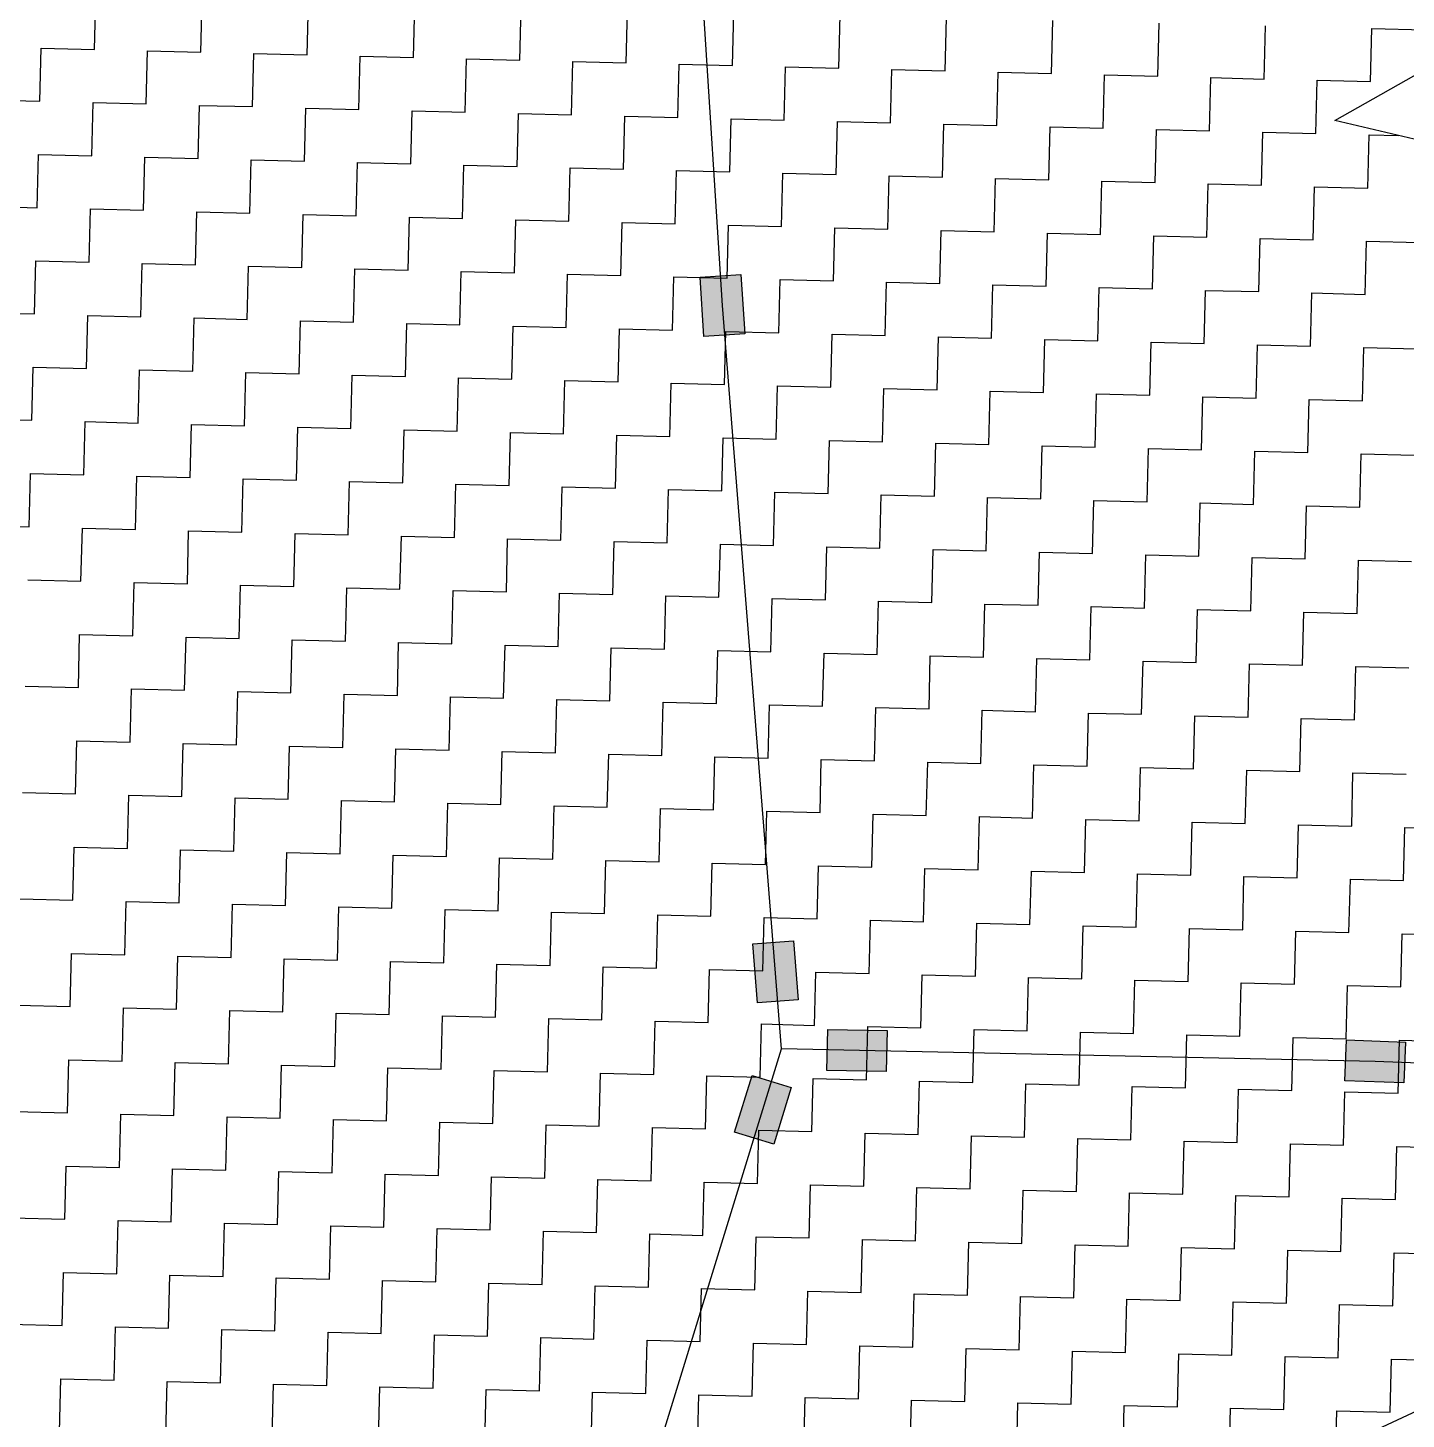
# Model space of a CAD drawing. Header units: metres. Extents: x 281733 to 284660, y 2048347 to 2052315.
# Drawn here: x 282532.7 to 282798, y 2049925.5 to 2050193.2 of the extents above; entities that cross this region are included whole.
import ezdxf

# ---------------------------------------------------------------- set-up
doc = ezdxf.new("R2010")
doc.units = ezdxf.units.M
doc.header["$MEASUREMENT"] = 0
doc.layers.add('POLY_HATCH', color=12, linetype='Continuous')
doc.layers.add('POLY_PARCEL', color=6, linetype='Continuous')

msp = doc.modelspace()

# ---------------------------------------------------------------- hatches: boundary and pattern name
for points in [[(282669.97, 2050145.71), (282662.1, 2050145.21), (282662.83, 2050133.83), (282670.69, 2050134.33)], [(282680.1, 2050017.52), (282672.24, 2050016.9), (282673.14, 2050005.54), (282681, 2050006.16)], [(282697.91, 2049992.34), (282698.08, 2050000.22), (282686.68, 2050000.46), (282686.52, 2049992.58)], [(282797.56, 2049990.15), (282797.87, 2049998.03), (282786.48, 2049998.47), (282786.17, 2049990.59)], [(282668.74, 2049980.71), (282676.28, 2049978.39), (282679.64, 2049989.28), (282672.1, 2049991.6)]]:
    msp.add_hatch(color=256).paths.add_polyline_path(points)

# ---------------------------------------------------------------- linework, layer by layer
for points in [[(282662.83, 2050133.83), (282662.1, 2050145.21), (282669.97, 2050145.71), (282670.69, 2050134.33)], [(282673.14, 2050005.54), (282672.24, 2050016.9), (282680.1, 2050017.52), (282681, 2050006.16)], [(282686.68, 2050000.46), (282698.08, 2050000.22), (282697.91, 2049992.34), (282686.52, 2049992.58)], [(282786.48, 2049998.47), (282797.87, 2049998.03), (282797.56, 2049990.15), (282786.17, 2049990.59)], [(282679.64, 2049989.28), (282676.28, 2049978.39), (282668.74, 2049980.71), (282672.1, 2049991.6)]]:
    msp.add_lwpolyline(points, close=True)
at = {"layer": 'POLY_HATCH', "linetype": 'Continuous'}
for p, q in [((282545.54, 2050189.03), (282545.8, 2050199.26)), ((282566.01, 2050188.52), (282566.26, 2050198.75)), ((282586.47, 2050188), (282586.73, 2050198.23)), ((282606.93, 2050187.48), (282607.19, 2050197.71)), ((282627.4, 2050186.97), (282627.66, 2050197.2)), ((282647.86, 2050186.45), (282648.12, 2050196.68)), ((282668.33, 2050185.93), (282668.58, 2050196.17)), ((282688.79, 2050185.42), (282689.05, 2050195.65)), ((282709.25, 2050184.9), (282709.51, 2050195.13)), ((282729.72, 2050184.39), (282729.98, 2050194.62)), ((282750.18, 2050183.87), (282750.44, 2050194.1)), ((282770.64, 2050183.35), (282770.9, 2050193.59)), ((282791.11, 2050182.84), (282791.37, 2050193.07)), ((282791.37, 2050193.07), (282801.6, 2050192.81)), ((282535.05, 2050179.06), (282535.31, 2050189.29)), ((282535.31, 2050189.29), (282545.54, 2050189.03)), ((282555.52, 2050178.54), (282555.77, 2050188.77)), ((282555.77, 2050188.77), (282566.01, 2050188.52)), ((282575.98, 2050178.03), (282576.24, 2050188.26)), ((282576.24, 2050188.26), (282586.47, 2050188)), ((282596.44, 2050177.51), (282596.7, 2050187.74)), ((282596.7, 2050187.74), (282606.93, 2050187.48)), ((282616.91, 2050176.99), (282617.17, 2050187.22)), ((282617.17, 2050187.22), (282627.4, 2050186.97)), ((282637.37, 2050176.48), (282637.63, 2050186.71)), ((282637.63, 2050186.71), (282647.86, 2050186.45)), ((282657.84, 2050175.96), (282658.09, 2050186.19)), ((282658.09, 2050186.19), (282668.33, 2050185.93)), ((282678.3, 2050175.44), (282678.56, 2050185.68)), ((282678.56, 2050185.68), (282688.79, 2050185.42)), ((282698.76, 2050174.93), (282699.02, 2050185.16)), ((282699.02, 2050185.16), (282709.25, 2050184.9)), ((282719.23, 2050174.41), (282719.49, 2050184.64)), ((282719.49, 2050184.64), (282729.72, 2050184.39)), ((282739.69, 2050173.9), (282739.95, 2050184.13)), ((282739.95, 2050184.13), (282750.18, 2050183.87)), ((282760.15, 2050173.38), (282760.41, 2050183.61)), ((282760.41, 2050183.61), (282770.64, 2050183.35)), ((282780.62, 2050172.86), (282780.88, 2050183.1)), ((282780.88, 2050183.1), (282791.11, 2050182.84)), ((282524.82, 2050179.32), (282535.05, 2050179.06)), ((282545.03, 2050168.57), (282545.28, 2050178.8)), ((282545.28, 2050178.8), (282555.52, 2050178.54)), ((282565.49, 2050168.05), (282565.75, 2050178.28)), ((282565.75, 2050178.28), (282575.98, 2050178.03)), ((282585.95, 2050167.54), (282586.21, 2050177.77)), ((282586.21, 2050177.77), (282596.44, 2050177.51)), ((282606.42, 2050167.02), (282606.68, 2050177.25)), ((282606.68, 2050177.25), (282616.91, 2050176.99)), ((282626.88, 2050166.5), (282627.14, 2050176.73)), ((282627.14, 2050176.73), (282637.37, 2050176.48)), ((282647.35, 2050165.99), (282647.6, 2050176.22)), ((282647.6, 2050176.22), (282657.84, 2050175.96)), ((282667.81, 2050165.47), (282668.07, 2050175.7)), ((282668.07, 2050175.7), (282678.3, 2050175.44)), ((282688.27, 2050164.95), (282688.53, 2050175.19)), ((282688.53, 2050175.19), (282698.76, 2050174.93)), ((282708.74, 2050164.44), (282709, 2050174.67)), ((282709, 2050174.67), (282719.23, 2050174.41)), ((282729.2, 2050163.92), (282729.46, 2050174.15)), ((282729.46, 2050174.15), (282739.69, 2050173.9)), ((282749.66, 2050163.41), (282749.92, 2050173.64)), ((282749.92, 2050173.64), (282760.15, 2050173.38)), ((282770.13, 2050162.89), (282770.39, 2050173.12)), ((282770.39, 2050173.12), (282780.62, 2050172.86)), ((282790.59, 2050162.37), (282790.85, 2050172.61)), ((282790.85, 2050172.61), (282796.59, 2050172.46)), ((282534.54, 2050158.59), (282534.79, 2050168.83)), ((282534.79, 2050168.83), (282545.03, 2050168.57)), ((282555, 2050158.08), (282555.26, 2050168.31)), ((282555.26, 2050168.31), (282565.49, 2050168.05)), ((282575.46, 2050157.56), (282575.72, 2050167.79)), ((282575.72, 2050167.79), (282585.95, 2050167.54)), ((282595.93, 2050157.05), (282596.19, 2050167.28)), ((282596.19, 2050167.28), (282606.42, 2050167.02)), ((282616.39, 2050156.53), (282616.65, 2050166.76)), ((282616.65, 2050166.76), (282626.88, 2050166.5)), ((282636.86, 2050156.01), (282637.11, 2050166.24)), ((282637.11, 2050166.24), (282647.35, 2050165.99)), ((282657.32, 2050155.5), (282657.58, 2050165.73)), ((282657.58, 2050165.73), (282667.81, 2050165.47)), ((282677.78, 2050154.98), (282678.04, 2050165.21)), ((282678.04, 2050165.21), (282688.27, 2050164.95)), ((282698.25, 2050154.46), (282698.51, 2050164.7)), ((282698.51, 2050164.7), (282708.74, 2050164.44)), ((282718.71, 2050153.95), (282718.97, 2050164.18)), ((282718.97, 2050164.18), (282729.2, 2050163.92)), ((282739.17, 2050153.43), (282739.43, 2050163.66)), ((282739.43, 2050163.66), (282749.66, 2050163.41)), ((282759.64, 2050152.92), (282759.9, 2050163.15)), ((282759.9, 2050163.15), (282770.13, 2050162.89)), ((282780.1, 2050152.4), (282780.36, 2050162.63)), ((282780.36, 2050162.63), (282790.59, 2050162.37)), ((282524.3, 2050158.85), (282534.54, 2050158.59)), ((282544.51, 2050148.1), (282544.77, 2050158.34)), ((282544.77, 2050158.34), (282555, 2050158.08)), ((282564.97, 2050147.59), (282565.23, 2050157.82)), ((282565.23, 2050157.82), (282575.46, 2050157.56)), ((282585.44, 2050147.07), (282585.7, 2050157.3)), ((282585.7, 2050157.3), (282595.93, 2050157.05)), ((282605.9, 2050146.56), (282606.16, 2050156.79)), ((282606.16, 2050156.79), (282616.39, 2050156.53)), ((282626.37, 2050146.04), (282626.62, 2050156.27)), ((282626.62, 2050156.27), (282636.86, 2050156.01)), ((282646.83, 2050145.52), (282647.09, 2050155.75)), ((282647.09, 2050155.75), (282657.32, 2050155.5)), ((282667.29, 2050145.01), (282667.55, 2050155.24)), ((282667.55, 2050155.24), (282677.78, 2050154.98)), ((282687.76, 2050144.49), (282688.02, 2050154.72)), ((282688.02, 2050154.72), (282698.25, 2050154.46)), ((282708.22, 2050143.97), (282708.48, 2050154.21)), ((282708.48, 2050154.21), (282718.71, 2050153.95)), ((282728.68, 2050143.46), (282728.94, 2050153.69)), ((282728.94, 2050153.69), (282739.17, 2050153.43)), ((282749.15, 2050142.94), (282749.41, 2050153.17)), ((282749.41, 2050153.17), (282759.64, 2050152.92)), ((282769.61, 2050142.43), (282769.87, 2050152.66)), ((282769.87, 2050152.66), (282780.1, 2050152.4)), ((282790.08, 2050141.91), (282790.33, 2050152.14)), ((282790.33, 2050152.14), (282800.57, 2050151.88)), ((282534.02, 2050138.13), (282534.28, 2050148.36)), ((282534.28, 2050148.36), (282544.51, 2050148.1)), ((282554.48, 2050137.61), (282554.74, 2050147.85)), ((282554.74, 2050147.85), (282564.97, 2050147.59)), ((282574.95, 2050137.1), (282575.21, 2050147.33)), ((282575.21, 2050147.33), (282585.44, 2050147.07)), ((282595.41, 2050136.58), (282595.67, 2050146.81)), ((282595.67, 2050146.81), (282605.9, 2050146.56)), ((282615.88, 2050136.07), (282616.13, 2050146.3)), ((282616.13, 2050146.3), (282626.37, 2050146.04)), ((282636.34, 2050135.55), (282636.6, 2050145.78)), ((282636.6, 2050145.78), (282646.83, 2050145.52)), ((282656.8, 2050135.03), (282657.06, 2050145.26)), ((282657.06, 2050145.26), (282667.29, 2050145.01)), ((282677.27, 2050134.52), (282677.53, 2050144.75)), ((282677.53, 2050144.75), (282687.76, 2050144.49)), ((282697.73, 2050134), (282697.99, 2050144.23)), ((282697.99, 2050144.23), (282708.22, 2050143.97)), ((282718.19, 2050133.48), (282718.45, 2050143.72)), ((282718.45, 2050143.72), (282728.68, 2050143.46)), ((282738.66, 2050132.97), (282738.92, 2050143.2)), ((282738.92, 2050143.2), (282749.15, 2050142.94)), ((282759.12, 2050132.45), (282759.38, 2050142.68)), ((282759.38, 2050142.68), (282769.61, 2050142.43)), ((282779.59, 2050131.94), (282779.84, 2050142.17)), ((282779.84, 2050142.17), (282790.08, 2050141.91)), ((282523.79, 2050138.39), (282534.02, 2050138.13)), ((282543.99, 2050127.64), (282544.25, 2050137.87)), ((282544.25, 2050137.87), (282554.48, 2050137.61)), ((282564.46, 2050127.12), (282564.72, 2050137.36)), ((282564.72, 2050137.36), (282574.95, 2050137.1)), ((282584.92, 2050126.61), (282585.18, 2050136.84)), ((282585.18, 2050136.84), (282595.41, 2050136.58)), ((282605.39, 2050126.09), (282605.64, 2050136.32)), ((282605.64, 2050136.32), (282615.88, 2050136.07)), ((282625.85, 2050125.58), (282626.11, 2050135.81)), ((282626.11, 2050135.81), (282636.34, 2050135.55)), ((282646.31, 2050125.06), (282646.57, 2050135.29)), ((282646.57, 2050135.29), (282656.8, 2050135.03)), ((282666.78, 2050124.54), (282667.03, 2050134.77)), ((282667.03, 2050134.77), (282677.27, 2050134.52)), ((282687.24, 2050124.03), (282687.5, 2050134.26)), ((282687.5, 2050134.26), (282697.73, 2050134)), ((282707.7, 2050123.51), (282707.96, 2050133.74)), ((282707.96, 2050133.74), (282718.19, 2050133.48)), ((282728.17, 2050122.99), (282728.43, 2050133.23)), ((282728.43, 2050133.23), (282738.66, 2050132.97)), ((282748.63, 2050122.48), (282748.89, 2050132.71)), ((282748.89, 2050132.71), (282759.12, 2050132.45)), ((282769.1, 2050121.96), (282769.35, 2050132.19)), ((282769.35, 2050132.19), (282779.59, 2050131.94)), ((282789.56, 2050121.45), (282789.82, 2050131.68)), ((282789.82, 2050131.68), (282800.05, 2050131.42)), ((282533.5, 2050117.67), (282533.76, 2050127.9)), ((282533.76, 2050127.9), (282543.99, 2050127.64)), ((282553.97, 2050117.15), (282554.23, 2050127.38)), ((282554.23, 2050127.38), (282564.46, 2050127.12)), ((282574.43, 2050116.63), (282574.69, 2050126.87)), ((282574.69, 2050126.87), (282584.92, 2050126.61)), ((282594.9, 2050116.12), (282595.15, 2050126.35)), ((282595.15, 2050126.35), (282605.39, 2050126.09)), ((282615.36, 2050115.6), (282615.62, 2050125.83)), ((282615.62, 2050125.83), (282625.85, 2050125.58)), ((282635.82, 2050115.09), (282636.08, 2050125.32)), ((282636.08, 2050125.32), (282646.31, 2050125.06)), ((282656.29, 2050114.57), (282656.54, 2050124.8)), ((282656.54, 2050124.8), (282666.78, 2050124.54)), ((282676.75, 2050114.05), (282677.01, 2050124.28)), ((282677.01, 2050124.28), (282687.24, 2050124.03)), ((282697.21, 2050113.54), (282697.47, 2050123.77)), ((282697.47, 2050123.77), (282707.7, 2050123.51)), ((282717.68, 2050113.02), (282717.94, 2050123.25)), ((282717.94, 2050123.25), (282728.17, 2050122.99)), ((282738.14, 2050112.5), (282738.4, 2050122.74)), ((282738.4, 2050122.74), (282748.63, 2050122.48)), ((282758.61, 2050111.99), (282758.86, 2050122.22)), ((282758.86, 2050122.22), (282769.1, 2050121.96)), ((282779.07, 2050111.47), (282779.33, 2050121.7)), ((282779.33, 2050121.7), (282789.56, 2050121.45)), ((282523.27, 2050117.92), (282533.5, 2050117.67)), ((282543.48, 2050107.18), (282543.74, 2050117.41)), ((282543.74, 2050117.41), (282553.97, 2050117.15)), ((282563.94, 2050106.66), (282564.2, 2050116.89)), ((282564.2, 2050116.89), (282574.43, 2050116.63)), ((282584.41, 2050106.14), (282584.66, 2050116.38)), ((282584.66, 2050116.38), (282594.9, 2050116.12)), ((282604.87, 2050105.63), (282605.13, 2050115.86)), ((282605.13, 2050115.86), (282615.36, 2050115.6)), ((282625.33, 2050105.11), (282625.59, 2050115.34)), ((282625.59, 2050115.34), (282635.82, 2050115.09)), ((282645.8, 2050104.6), (282646.05, 2050114.83)), ((282646.05, 2050114.83), (282656.29, 2050114.57)), ((282666.26, 2050104.08), (282666.52, 2050114.31)), ((282666.52, 2050114.31), (282676.75, 2050114.05)), ((282686.72, 2050103.56), (282686.98, 2050113.79)), ((282686.98, 2050113.79), (282697.21, 2050113.54)), ((282707.19, 2050103.05), (282707.45, 2050113.28)), ((282707.45, 2050113.28), (282717.68, 2050113.02)), ((282727.65, 2050102.53), (282727.91, 2050112.76)), ((282727.91, 2050112.76), (282738.14, 2050112.5)), ((282748.12, 2050102.01), (282748.37, 2050112.25)), ((282748.37, 2050112.25), (282758.61, 2050111.99)), ((282768.58, 2050101.5), (282768.84, 2050111.73)), ((282768.84, 2050111.73), (282779.07, 2050111.47)), ((282789.04, 2050100.98), (282789.3, 2050111.21)), ((282789.3, 2050111.21), (282799.53, 2050110.96)), ((282532.99, 2050097.2), (282533.25, 2050107.43)), ((282533.25, 2050107.43), (282543.48, 2050107.18)), ((282553.45, 2050096.69), (282553.71, 2050106.92)), ((282553.71, 2050106.92), (282563.94, 2050106.66)), ((282573.92, 2050096.17), (282574.17, 2050106.4)), ((282574.17, 2050106.4), (282584.41, 2050106.14)), ((282594.38, 2050095.65), (282594.64, 2050105.89)), ((282594.64, 2050105.89), (282604.87, 2050105.63)), ((282614.84, 2050095.14), (282615.1, 2050105.37)), ((282615.1, 2050105.37), (282625.33, 2050105.11)), ((282635.31, 2050094.62), (282635.56, 2050104.85)), ((282635.56, 2050104.85), (282645.8, 2050104.6)), ((282655.77, 2050094.11), (282656.03, 2050104.34)), ((282656.03, 2050104.34), (282666.26, 2050104.08)), ((282676.23, 2050093.59), (282676.49, 2050103.82)), ((282676.49, 2050103.82), (282686.72, 2050103.56)), ((282696.7, 2050093.07), (282696.96, 2050103.3)), ((282696.96, 2050103.3), (282707.19, 2050103.05)), ((282717.16, 2050092.56), (282717.42, 2050102.79)), ((282717.42, 2050102.79), (282727.65, 2050102.53)), ((282737.63, 2050092.04), (282737.88, 2050102.27)), ((282737.88, 2050102.27), (282748.12, 2050102.01)), ((282758.09, 2050091.52), (282758.35, 2050101.76)), ((282758.35, 2050101.76), (282768.58, 2050101.5)), ((282778.55, 2050091.01), (282778.81, 2050101.24)), ((282778.81, 2050101.24), (282789.04, 2050100.98)), ((282522.76, 2050097.46), (282532.99, 2050097.2)), ((282542.96, 2050086.71), (282543.22, 2050096.94)), ((282543.22, 2050096.94), (282553.45, 2050096.69)), ((282563.43, 2050086.2), (282563.68, 2050096.43)), ((282563.68, 2050096.43), (282573.92, 2050096.17)), ((282583.89, 2050085.68), (282584.15, 2050095.91)), ((282584.15, 2050095.91), (282594.38, 2050095.65)), ((282604.35, 2050085.16), (282604.61, 2050095.4)), ((282604.61, 2050095.4), (282614.84, 2050095.14)), ((282624.82, 2050084.65), (282625.07, 2050094.88)), ((282625.07, 2050094.88), (282635.31, 2050094.62)), ((282645.28, 2050084.13), (282645.54, 2050094.36)), ((282645.54, 2050094.36), (282655.77, 2050094.11)), ((282665.74, 2050083.62), (282666, 2050093.85)), ((282666, 2050093.85), (282676.23, 2050093.59)), ((282686.21, 2050083.1), (282686.47, 2050093.33)), ((282686.47, 2050093.33), (282696.7, 2050093.07)), ((282706.67, 2050082.58), (282706.93, 2050092.81)), ((282706.93, 2050092.81), (282717.16, 2050092.56)), ((282727.14, 2050082.07), (282727.39, 2050092.3)), ((282727.39, 2050092.3), (282737.63, 2050092.04)), ((282747.6, 2050081.55), (282747.86, 2050091.78)), ((282747.86, 2050091.78), (282758.09, 2050091.52)), ((282768.06, 2050081.03), (282768.32, 2050091.27)), ((282768.32, 2050091.27), (282778.55, 2050091.01)), ((282788.53, 2050080.52), (282788.79, 2050090.75)), ((282788.79, 2050090.75), (282799.02, 2050090.49)), ((282532.73, 2050086.97), (282542.96, 2050086.71)), ((282552.94, 2050076.22), (282553.19, 2050086.45)), ((282553.19, 2050086.45), (282563.43, 2050086.2)), ((282573.4, 2050075.71), (282573.66, 2050085.94)), ((282573.66, 2050085.94), (282583.89, 2050085.68)), ((282593.86, 2050075.19), (282594.12, 2050085.42)), ((282594.12, 2050085.42), (282604.35, 2050085.16)), ((282614.33, 2050074.67), (282614.58, 2050084.91)), ((282614.58, 2050084.91), (282624.82, 2050084.65)), ((282634.79, 2050074.16), (282635.05, 2050084.39)), ((282635.05, 2050084.39), (282645.28, 2050084.13)), ((282655.25, 2050073.64), (282655.51, 2050083.87)), ((282655.51, 2050083.87), (282665.74, 2050083.62)), ((282675.72, 2050073.13), (282675.98, 2050083.36)), ((282675.98, 2050083.36), (282686.21, 2050083.1)), ((282696.18, 2050072.61), (282696.44, 2050082.84)), ((282696.44, 2050082.84), (282706.67, 2050082.58)), ((282716.65, 2050072.09), (282716.9, 2050082.32)), ((282716.9, 2050082.32), (282727.14, 2050082.07)), ((282737.11, 2050071.58), (282737.37, 2050081.81)), ((282737.37, 2050081.81), (282747.6, 2050081.55)), ((282757.57, 2050071.06), (282757.83, 2050081.29)), ((282757.83, 2050081.29), (282768.06, 2050081.03)), ((282778.04, 2050070.54), (282778.3, 2050080.78)), ((282778.3, 2050080.78), (282788.53, 2050080.52)), ((282542.45, 2050066.25), (282542.7, 2050076.48)), ((282542.7, 2050076.48), (282552.94, 2050076.22)), ((282562.91, 2050065.73), (282563.17, 2050075.96)), ((282563.17, 2050075.96), (282573.4, 2050075.71)), ((282583.37, 2050065.22), (282583.63, 2050075.45)), ((282583.63, 2050075.45), (282593.86, 2050075.19)), ((282603.84, 2050064.7), (282604.09, 2050074.93)), ((282604.09, 2050074.93), (282614.33, 2050074.67)), ((282624.3, 2050064.18), (282624.56, 2050074.42)), ((282624.56, 2050074.42), (282634.79, 2050074.16)), ((282644.76, 2050063.67), (282645.02, 2050073.9)), ((282645.02, 2050073.9), (282655.25, 2050073.64)), ((282665.23, 2050063.15), (282665.49, 2050073.38)), ((282665.49, 2050073.38), (282675.72, 2050073.13)), ((282685.69, 2050062.63), (282685.95, 2050072.87)), ((282685.95, 2050072.87), (282696.18, 2050072.61)), ((282706.16, 2050062.12), (282706.41, 2050072.35)), ((282706.41, 2050072.35), (282716.65, 2050072.09)), ((282726.62, 2050061.6), (282726.88, 2050071.83)), ((282726.88, 2050071.83), (282737.11, 2050071.58)), ((282747.08, 2050061.09), (282747.34, 2050071.32)), ((282747.34, 2050071.32), (282757.57, 2050071.06)), ((282767.55, 2050060.57), (282767.81, 2050070.8)), ((282767.81, 2050070.8), (282778.04, 2050070.54)), ((282788.01, 2050060.05), (282788.27, 2050070.29)), ((282788.27, 2050070.29), (282798.5, 2050070.03)), ((282532.21, 2050066.51), (282542.45, 2050066.25)), ((282552.42, 2050055.76), (282552.68, 2050065.99)), ((282552.68, 2050065.99), (282562.91, 2050065.73)), ((282572.88, 2050055.24), (282573.14, 2050065.47)), ((282573.14, 2050065.47), (282583.37, 2050065.22)), ((282593.35, 2050054.73), (282593.6, 2050064.96)), ((282593.6, 2050064.96), (282603.84, 2050064.7)), ((282613.81, 2050054.21), (282614.07, 2050064.44)), ((282614.07, 2050064.44), (282624.3, 2050064.18)), ((282634.27, 2050053.69), (282634.53, 2050063.93)), ((282634.53, 2050063.93), (282644.76, 2050063.67)), ((282654.74, 2050053.18), (282655, 2050063.41)), ((282655, 2050063.41), (282665.23, 2050063.15)), ((282675.2, 2050052.66), (282675.46, 2050062.89)), ((282675.46, 2050062.89), (282685.69, 2050062.63)), ((282695.67, 2050052.14), (282695.92, 2050062.38)), ((282695.92, 2050062.38), (282706.16, 2050062.12)), ((282716.13, 2050051.63), (282716.39, 2050061.86)), ((282716.39, 2050061.86), (282726.62, 2050061.6)), ((282736.59, 2050051.11), (282736.85, 2050061.34)), ((282736.85, 2050061.34), (282747.08, 2050061.09)), ((282757.06, 2050050.6), (282757.32, 2050060.83)), ((282757.32, 2050060.83), (282767.55, 2050060.57)), ((282777.52, 2050050.08), (282777.78, 2050060.31)), ((282777.78, 2050060.31), (282788.01, 2050060.05)), ((282541.93, 2050045.78), (282542.19, 2050056.02)), ((282542.19, 2050056.02), (282552.42, 2050055.76)), ((282562.39, 2050045.27), (282562.65, 2050055.5)), ((282562.65, 2050055.5), (282572.88, 2050055.24)), ((282582.86, 2050044.75), (282583.11, 2050054.98)), ((282583.11, 2050054.98), (282593.35, 2050054.73)), ((282603.32, 2050044.24), (282603.58, 2050054.47)), ((282603.58, 2050054.47), (282613.81, 2050054.21)), ((282623.78, 2050043.72), (282624.04, 2050053.95)), ((282624.04, 2050053.95), (282634.27, 2050053.69)), ((282644.25, 2050043.2), (282644.51, 2050053.44)), ((282644.51, 2050053.44), (282654.74, 2050053.18)), ((282664.71, 2050042.69), (282664.97, 2050052.92)), ((282664.97, 2050052.92), (282675.2, 2050052.66)), ((282685.18, 2050042.17), (282685.43, 2050052.4)), ((282685.43, 2050052.4), (282695.67, 2050052.14)), ((282705.64, 2050041.65), (282705.9, 2050051.89)), ((282705.9, 2050051.89), (282716.13, 2050051.63)), ((282726.1, 2050041.14), (282726.36, 2050051.37)), ((282726.36, 2050051.37), (282736.59, 2050051.11)), ((282746.57, 2050040.62), (282746.83, 2050050.85)), ((282746.83, 2050050.85), (282757.06, 2050050.6)), ((282767.03, 2050040.11), (282767.29, 2050050.34)), ((282767.29, 2050050.34), (282777.52, 2050050.08)), ((282787.5, 2050039.59), (282787.75, 2050049.82)), ((282787.75, 2050049.82), (282797.99, 2050049.56)), ((282531.7, 2050046.04), (282541.93, 2050045.78)), ((282551.9, 2050035.29), (282552.16, 2050045.53)), ((282552.16, 2050045.53), (282562.39, 2050045.27)), ((282572.37, 2050034.78), (282572.62, 2050045.01)), ((282572.62, 2050045.01), (282582.86, 2050044.75)), ((282592.83, 2050034.26), (282593.09, 2050044.49)), ((282593.09, 2050044.49), (282603.32, 2050044.24)), ((282613.29, 2050033.75), (282613.55, 2050043.98)), ((282613.55, 2050043.98), (282623.78, 2050043.72)), ((282633.76, 2050033.23), (282634.02, 2050043.46)), ((282634.02, 2050043.46), (282644.25, 2050043.2)), ((282654.22, 2050032.71), (282654.48, 2050042.95)), ((282654.48, 2050042.95), (282664.71, 2050042.69)), ((282674.69, 2050032.2), (282674.94, 2050042.43)), ((282674.94, 2050042.43), (282685.18, 2050042.17)), ((282695.15, 2050031.68), (282695.41, 2050041.91)), ((282695.41, 2050041.91), (282705.64, 2050041.65)), ((282715.61, 2050031.16), (282715.87, 2050041.4)), ((282715.87, 2050041.4), (282726.1, 2050041.14)), ((282736.08, 2050030.65), (282736.34, 2050040.88)), ((282736.34, 2050040.88), (282746.57, 2050040.62)), ((282756.54, 2050030.13), (282756.8, 2050040.36)), ((282756.8, 2050040.36), (282767.03, 2050040.11)), ((282777.01, 2050029.62), (282777.26, 2050039.85)), ((282777.26, 2050039.85), (282787.5, 2050039.59)), ((282797.47, 2050029.1), (282797.73, 2050039.33)), ((282797.73, 2050039.33), (282807.96, 2050039.07)), ((282541.41, 2050025.32), (282541.67, 2050035.55)), ((282541.67, 2050035.55), (282551.9, 2050035.29)), ((282561.88, 2050024.8), (282562.13, 2050035.04)), ((282562.13, 2050035.04), (282572.37, 2050034.78)), ((282582.34, 2050024.29), (282582.6, 2050034.52)), ((282582.6, 2050034.52), (282592.83, 2050034.26)), ((282602.8, 2050023.77), (282603.06, 2050034)), ((282603.06, 2050034), (282613.29, 2050033.75)), ((282623.27, 2050023.26), (282623.53, 2050033.49)), ((282623.53, 2050033.49), (282633.76, 2050033.23)), ((282643.73, 2050022.74), (282643.99, 2050032.97)), ((282643.99, 2050032.97), (282654.22, 2050032.71)), ((282664.2, 2050022.22), (282664.45, 2050032.46)), ((282664.45, 2050032.46), (282674.69, 2050032.2)), ((282684.66, 2050021.71), (282684.92, 2050031.94)), ((282684.92, 2050031.94), (282695.15, 2050031.68)), ((282705.12, 2050021.19), (282705.38, 2050031.42)), ((282705.38, 2050031.42), (282715.61, 2050031.16)), ((282725.59, 2050020.67), (282725.85, 2050030.91)), ((282725.85, 2050030.91), (282736.08, 2050030.65)), ((282746.05, 2050020.16), (282746.31, 2050030.39)), ((282746.31, 2050030.39), (282756.54, 2050030.13)), ((282766.52, 2050019.64), (282766.77, 2050029.87)), ((282766.77, 2050029.87), (282777.01, 2050029.62)), ((282786.98, 2050019.13), (282787.24, 2050029.36)), ((282787.24, 2050029.36), (282797.47, 2050029.1)), ((282531.18, 2050025.58), (282541.41, 2050025.32)), ((282551.39, 2050014.83), (282551.64, 2050025.06)), ((282551.64, 2050025.06), (282561.88, 2050024.8)), ((282571.85, 2050014.31), (282572.11, 2050024.55)), ((282572.11, 2050024.55), (282582.34, 2050024.29)), ((282592.31, 2050013.8), (282592.57, 2050024.03)), ((282592.57, 2050024.03), (282602.8, 2050023.77)), ((282612.78, 2050013.28), (282613.04, 2050023.51)), ((282613.04, 2050023.51), (282623.27, 2050023.26)), ((282633.24, 2050012.77), (282633.5, 2050023)), ((282633.5, 2050023), (282643.73, 2050022.74)), ((282653.71, 2050012.25), (282653.96, 2050022.48)), ((282653.96, 2050022.48), (282664.2, 2050022.22)), ((282674.17, 2050011.73), (282674.43, 2050021.97)), ((282674.43, 2050021.97), (282684.66, 2050021.71)), ((282694.63, 2050011.22), (282694.89, 2050021.45)), ((282694.89, 2050021.45), (282705.12, 2050021.19)), ((282715.1, 2050010.7), (282715.36, 2050020.93)), ((282715.36, 2050020.93), (282725.59, 2050020.67)), ((282735.56, 2050010.18), (282735.82, 2050020.42)), ((282735.82, 2050020.42), (282746.05, 2050020.16)), ((282756.03, 2050009.67), (282756.28, 2050019.9)), ((282756.28, 2050019.9), (282766.52, 2050019.64)), ((282776.49, 2050009.15), (282776.75, 2050019.38)), ((282776.75, 2050019.38), (282786.98, 2050019.13)), ((282796.95, 2050008.64), (282797.21, 2050018.87)), ((282797.21, 2050018.87), (282807.44, 2050018.61)), ((282540.9, 2050004.86), (282541.15, 2050015.09)), ((282541.15, 2050015.09), (282551.39, 2050014.83)), ((282561.36, 2050004.34), (282561.62, 2050014.57)), ((282561.62, 2050014.57), (282571.85, 2050014.31)), ((282581.82, 2050003.82), (282582.08, 2050014.06)), ((282582.08, 2050014.06), (282592.31, 2050013.8)), ((282602.29, 2050003.31), (282602.55, 2050013.54)), ((282602.55, 2050013.54), (282612.78, 2050013.28)), ((282622.75, 2050002.79), (282623.01, 2050013.02)), ((282623.01, 2050013.02), (282633.24, 2050012.77)), ((282643.22, 2050002.28), (282643.47, 2050012.51)), ((282643.47, 2050012.51), (282653.71, 2050012.25)), ((282663.68, 2050001.76), (282663.94, 2050011.99)), ((282663.94, 2050011.99), (282674.17, 2050011.73)), ((282684.14, 2050001.24), (282684.4, 2050011.48)), ((282684.4, 2050011.48), (282694.63, 2050011.22)), ((282704.61, 2050000.73), (282704.87, 2050010.96)), ((282704.87, 2050010.96), (282715.1, 2050010.7)), ((282725.07, 2050000.21), (282725.33, 2050010.44)), ((282725.33, 2050010.44), (282735.56, 2050010.18)), ((282745.54, 2049999.69), (282745.79, 2050009.93)), ((282745.79, 2050009.93), (282756.03, 2050009.67)), ((282766, 2049999.18), (282766.26, 2050009.41)), ((282766.26, 2050009.41), (282776.49, 2050009.15)), ((282786.46, 2049998.66), (282786.72, 2050008.89)), ((282786.72, 2050008.89), (282796.95, 2050008.64)), ((282530.66, 2050005.11), (282540.9, 2050004.86)), ((282550.87, 2049994.37), (282551.13, 2050004.6)), ((282551.13, 2050004.6), (282561.36, 2050004.34)), ((282571.33, 2049993.85), (282571.59, 2050004.08)), ((282571.59, 2050004.08), (282581.82, 2050003.82)), ((282591.8, 2049993.33), (282592.06, 2050003.57)), ((282592.06, 2050003.57), (282602.29, 2050003.31)), ((282612.26, 2049992.82), (282612.52, 2050003.05)), ((282612.52, 2050003.05), (282622.75, 2050002.79)), ((282632.73, 2049992.3), (282632.98, 2050002.53)), ((282632.98, 2050002.53), (282643.22, 2050002.28)), ((282653.19, 2049991.79), (282653.45, 2050002.02)), ((282653.45, 2050002.02), (282663.68, 2050001.76)), ((282673.65, 2049991.27), (282673.91, 2050001.5)), ((282673.91, 2050001.5), (282684.14, 2050001.24)), ((282694.12, 2049990.75), (282694.38, 2050000.99)), ((282694.38, 2050000.99), (282704.61, 2050000.73)), ((282714.58, 2049990.24), (282714.84, 2050000.47)), ((282714.84, 2050000.47), (282725.07, 2050000.21)), ((282735.05, 2049989.72), (282735.3, 2049999.95)), ((282735.3, 2049999.95), (282745.54, 2049999.69)), ((282755.51, 2049989.2), (282755.77, 2049999.44)), ((282755.77, 2049999.44), (282766, 2049999.18)), ((282775.97, 2049988.69), (282776.23, 2049998.92)), ((282776.23, 2049998.92), (282786.46, 2049998.66)), ((282796.44, 2049988.17), (282796.69, 2049998.4)), ((282796.69, 2049998.4), (282806.93, 2049998.15)), ((282540.38, 2049984.39), (282540.64, 2049994.62)), ((282540.64, 2049994.62), (282550.87, 2049994.37)), ((282560.84, 2049983.88), (282561.1, 2049994.11)), ((282561.1, 2049994.11), (282571.33, 2049993.85)), ((282581.31, 2049983.36), (282581.57, 2049993.59)), ((282581.57, 2049993.59), (282591.8, 2049993.33)), ((282601.77, 2049982.84), (282602.03, 2049993.08)), ((282602.03, 2049993.08), (282612.26, 2049992.82)), ((282622.24, 2049982.33), (282622.49, 2049992.56)), ((282622.49, 2049992.56), (282632.73, 2049992.3)), ((282642.7, 2049981.81), (282642.96, 2049992.04)), ((282642.96, 2049992.04), (282653.19, 2049991.79)), ((282663.16, 2049981.3), (282663.42, 2049991.53)), ((282663.42, 2049991.53), (282673.65, 2049991.27)), ((282683.63, 2049980.78), (282683.89, 2049991.01)), ((282683.89, 2049991.01), (282694.12, 2049990.75)), ((282704.09, 2049980.26), (282704.35, 2049990.5)), ((282704.35, 2049990.5), (282714.58, 2049990.24)), ((282724.56, 2049979.75), (282724.81, 2049989.98)), ((282724.81, 2049989.98), (282735.05, 2049989.72)), ((282745.02, 2049979.23), (282745.28, 2049989.46)), ((282745.28, 2049989.46), (282755.51, 2049989.2)), ((282765.48, 2049978.71), (282765.74, 2049988.95)), ((282765.74, 2049988.95), (282775.97, 2049988.69)), ((282785.95, 2049978.2), (282786.2, 2049988.43)), ((282786.2, 2049988.43), (282796.44, 2049988.17)), ((282530.15, 2049984.65), (282540.38, 2049984.39)), ((282550.35, 2049973.9), (282550.61, 2049984.13)), ((282550.61, 2049984.13), (282560.84, 2049983.88)), ((282570.82, 2049973.39), (282571.08, 2049983.62)), ((282571.08, 2049983.62), (282581.31, 2049983.36)), ((282591.28, 2049972.87), (282591.54, 2049983.1)), ((282591.54, 2049983.1), (282601.77, 2049982.84)), ((282611.75, 2049972.35), (282612, 2049982.59)), ((282612, 2049982.59), (282622.24, 2049982.33)), ((282632.21, 2049971.84), (282632.47, 2049982.07)), ((282632.47, 2049982.07), (282642.7, 2049981.81)), ((282652.67, 2049971.32), (282652.93, 2049981.55)), ((282652.93, 2049981.55), (282663.16, 2049981.3)), ((282673.14, 2049970.81), (282673.4, 2049981.04)), ((282673.4, 2049981.04), (282683.63, 2049980.78)), ((282693.6, 2049970.29), (282693.86, 2049980.52)), ((282693.86, 2049980.52), (282704.09, 2049980.26)), ((282714.07, 2049969.77), (282714.32, 2049980.01)), ((282714.32, 2049980.01), (282724.56, 2049979.75)), ((282734.53, 2049969.26), (282734.79, 2049979.49)), ((282734.79, 2049979.49), (282745.02, 2049979.23)), ((282754.99, 2049968.74), (282755.25, 2049978.97)), ((282755.25, 2049978.97), (282765.48, 2049978.71)), ((282775.46, 2049968.22), (282775.71, 2049978.46)), ((282775.71, 2049978.46), (282785.95, 2049978.2)), ((282795.92, 2049967.71), (282796.18, 2049977.94)), ((282796.18, 2049977.94), (282806.41, 2049977.68)), ((282539.86, 2049963.93), (282540.12, 2049974.16)), ((282540.12, 2049974.16), (282550.35, 2049973.9)), ((282560.33, 2049963.41), (282560.59, 2049973.64)), ((282560.59, 2049973.64), (282570.82, 2049973.39)), ((282580.79, 2049962.9), (282581.05, 2049973.13)), ((282581.05, 2049973.13), (282591.28, 2049972.87)), ((282601.26, 2049962.38), (282601.51, 2049972.61)), ((282601.51, 2049972.61), (282611.75, 2049972.35)), ((282621.72, 2049961.86), (282621.98, 2049972.1)), ((282621.98, 2049972.1), (282632.21, 2049971.84)), ((282642.18, 2049961.35), (282642.44, 2049971.58)), ((282642.44, 2049971.58), (282652.67, 2049971.32)), ((282662.65, 2049960.83), (282662.91, 2049971.06)), ((282662.91, 2049971.06), (282673.14, 2049970.81)), ((282683.11, 2049960.32), (282683.37, 2049970.55)), ((282683.37, 2049970.55), (282693.6, 2049970.29)), ((282703.57, 2049959.8), (282703.83, 2049970.03)), ((282703.83, 2049970.03), (282714.07, 2049969.77)), ((282724.04, 2049959.28), (282724.3, 2049969.52)), ((282724.3, 2049969.52), (282734.53, 2049969.26)), ((282744.5, 2049958.77), (282744.76, 2049969)), ((282744.76, 2049969), (282754.99, 2049968.74)), ((282764.97, 2049958.25), (282765.22, 2049968.48)), ((282765.22, 2049968.48), (282775.46, 2049968.22)), ((282785.43, 2049957.73), (282785.69, 2049967.97)), ((282785.69, 2049967.97), (282795.92, 2049967.71)), ((282529.63, 2049964.19), (282539.86, 2049963.93)), ((282549.84, 2049953.44), (282550.1, 2049963.67)), ((282550.1, 2049963.67), (282560.33, 2049963.41)), ((282570.3, 2049952.92), (282570.56, 2049963.15)), ((282570.56, 2049963.15), (282580.79, 2049962.9)), ((282590.77, 2049952.41), (282591.02, 2049962.64)), ((282591.02, 2049962.64), (282601.26, 2049962.38)), ((282611.23, 2049951.89), (282611.49, 2049962.12)), ((282611.49, 2049962.12), (282621.72, 2049961.86)), ((282631.69, 2049951.37), (282631.95, 2049961.61)), ((282631.95, 2049961.61), (282642.18, 2049961.35)), ((282652.16, 2049950.86), (282652.42, 2049961.09)), ((282652.42, 2049961.09), (282662.65, 2049960.83)), ((282672.62, 2049950.34), (282672.88, 2049960.57)), ((282672.88, 2049960.57), (282683.11, 2049960.32)), ((282693.08, 2049949.83), (282693.34, 2049960.06)), ((282693.34, 2049960.06), (282703.57, 2049959.8)), ((282713.55, 2049949.31), (282713.81, 2049959.54)), ((282713.81, 2049959.54), (282724.04, 2049959.28)), ((282734.01, 2049948.79), (282734.27, 2049959.03)), ((282734.27, 2049959.03), (282744.5, 2049958.77)), ((282754.48, 2049948.28), (282754.73, 2049958.51)), ((282754.73, 2049958.51), (282764.97, 2049958.25)), ((282774.94, 2049947.76), (282775.2, 2049957.99)), ((282775.2, 2049957.99), (282785.43, 2049957.73)), ((282795.4, 2049947.24), (282795.66, 2049957.48)), ((282795.66, 2049957.48), (282805.89, 2049957.22)), ((282539.35, 2049943.47), (282539.61, 2049953.7)), ((282539.61, 2049953.7), (282549.84, 2049953.44)), ((282559.81, 2049942.95), (282560.07, 2049953.18)), ((282560.07, 2049953.18), (282570.3, 2049952.92)), ((282580.28, 2049942.43), (282580.53, 2049952.66)), ((282580.53, 2049952.66), (282590.77, 2049952.41)), ((282600.74, 2049941.92), (282601, 2049952.15)), ((282601, 2049952.15), (282611.23, 2049951.89)), ((282621.2, 2049941.4), (282621.46, 2049951.63)), ((282621.46, 2049951.63), (282631.69, 2049951.37)), ((282641.67, 2049940.88), (282641.93, 2049951.12)), ((282641.93, 2049951.12), (282652.16, 2049950.86)), ((282662.13, 2049940.37), (282662.39, 2049950.6)), ((282662.39, 2049950.6), (282672.62, 2049950.34)), ((282682.59, 2049939.85), (282682.85, 2049950.08)), ((282682.85, 2049950.08), (282693.08, 2049949.83)), ((282703.06, 2049939.34), (282703.32, 2049949.57)), ((282703.32, 2049949.57), (282713.55, 2049949.31)), ((282723.52, 2049938.82), (282723.78, 2049949.05)), ((282723.78, 2049949.05), (282734.01, 2049948.79)), ((282743.99, 2049938.3), (282744.24, 2049948.54)), ((282744.24, 2049948.54), (282754.48, 2049948.28)), ((282764.45, 2049937.79), (282764.71, 2049948.02)), ((282764.71, 2049948.02), (282774.94, 2049947.76)), ((282784.91, 2049937.27), (282785.17, 2049947.5)), ((282785.17, 2049947.5), (282795.4, 2049947.24)), ((282529.12, 2049943.72), (282539.35, 2049943.47)), ((282549.32, 2049932.98), (282549.58, 2049943.21)), ((282549.58, 2049943.21), (282559.81, 2049942.95)), ((282569.79, 2049932.46), (282570.04, 2049942.69)), ((282570.04, 2049942.69), (282580.28, 2049942.43)), ((282590.25, 2049931.94), (282590.51, 2049942.17)), ((282590.51, 2049942.17), (282600.74, 2049941.92)), ((282610.71, 2049931.43), (282610.97, 2049941.66)), ((282610.97, 2049941.66), (282621.2, 2049941.4)), ((282631.18, 2049930.91), (282631.44, 2049941.14)), ((282631.44, 2049941.14), (282641.67, 2049940.88)), ((282651.64, 2049930.39), (282651.9, 2049940.63)), ((282651.9, 2049940.63), (282662.13, 2049940.37)), ((282672.1, 2049929.88), (282672.36, 2049940.11)), ((282672.36, 2049940.11), (282682.59, 2049939.85)), ((282692.57, 2049929.36), (282692.83, 2049939.59)), ((282692.83, 2049939.59), (282703.06, 2049939.34)), ((282713.03, 2049928.85), (282713.29, 2049939.08)), ((282713.29, 2049939.08), (282723.52, 2049938.82)), ((282733.5, 2049928.33), (282733.75, 2049938.56)), ((282733.75, 2049938.56), (282743.99, 2049938.3)), ((282753.96, 2049927.81), (282754.22, 2049938.05)), ((282754.22, 2049938.05), (282764.45, 2049937.79)), ((282774.42, 2049927.3), (282774.68, 2049937.53)), ((282774.68, 2049937.53), (282784.91, 2049937.27)), ((282794.89, 2049926.78), (282795.15, 2049937.01)), ((282795.15, 2049937.01), (282805.38, 2049936.75)), ((282538.83, 2049923), (282539.09, 2049933.23)), ((282539.09, 2049933.23), (282549.32, 2049932.98)), ((282559.3, 2049922.49), (282559.55, 2049932.72)), ((282559.55, 2049932.72), (282569.79, 2049932.46)), ((282579.76, 2049921.97), (282580.02, 2049932.2)), ((282580.02, 2049932.2), (282590.25, 2049931.94)), ((282600.22, 2049921.45), (282600.48, 2049931.68)), ((282600.48, 2049931.68), (282610.71, 2049931.43)), ((282620.69, 2049920.94), (282620.95, 2049931.17)), ((282620.95, 2049931.17), (282631.18, 2049930.91)), ((282641.15, 2049920.42), (282641.41, 2049930.65)), ((282641.41, 2049930.65), (282651.64, 2049930.39)), ((282661.61, 2049919.9), (282661.87, 2049930.14)), ((282661.87, 2049930.14), (282672.1, 2049929.88)), ((282682.08, 2049919.39), (282682.34, 2049929.62)), ((282682.34, 2049929.62), (282692.57, 2049929.36)), ((282702.54, 2049918.87), (282702.8, 2049929.1)), ((282702.8, 2049929.1), (282713.03, 2049928.85)), ((282723.01, 2049918.36), (282723.26, 2049928.59)), ((282723.26, 2049928.59), (282733.5, 2049928.33)), ((282743.47, 2049917.84), (282743.73, 2049928.07)), ((282743.73, 2049928.07), (282753.96, 2049927.81)), ((282763.93, 2049917.32), (282764.19, 2049927.56)), ((282764.19, 2049927.56), (282774.42, 2049927.3)), ((282784.4, 2049916.81), (282784.66, 2049927.04)), ((282784.66, 2049927.04), (282794.89, 2049926.78))]:
    msp.add_line(p, q, dxfattribs=at)
at = {"layer": 'POLY_HATCH'}
for p, q in [((282784.25, 2050175.38), (282807.11, 2050188.32)), ((282805.53, 2050170.34), (282784.25, 2050175.38)), ((282786.85, 2049920.87), (282807.37, 2049930.49))]:
    msp.add_line(p, q, dxfattribs=at)
at = {"layer": 'POLY_PARCEL'}
for p, q in [((282666.4, 2050139.77), (282657.56, 2050278.61)), ((282677.8, 2049996.71), (282666.4, 2050139.77)), ((282628.97, 2049838.32), (282677.8, 2049996.71)), ((282792.02, 2049994.31), (282677.8, 2049996.71)), ((282882.07, 2049990.81), (282792.02, 2049994.31))]:
    msp.add_line(p, q, dxfattribs=at)

doc.saveas('drawing.dxf')
